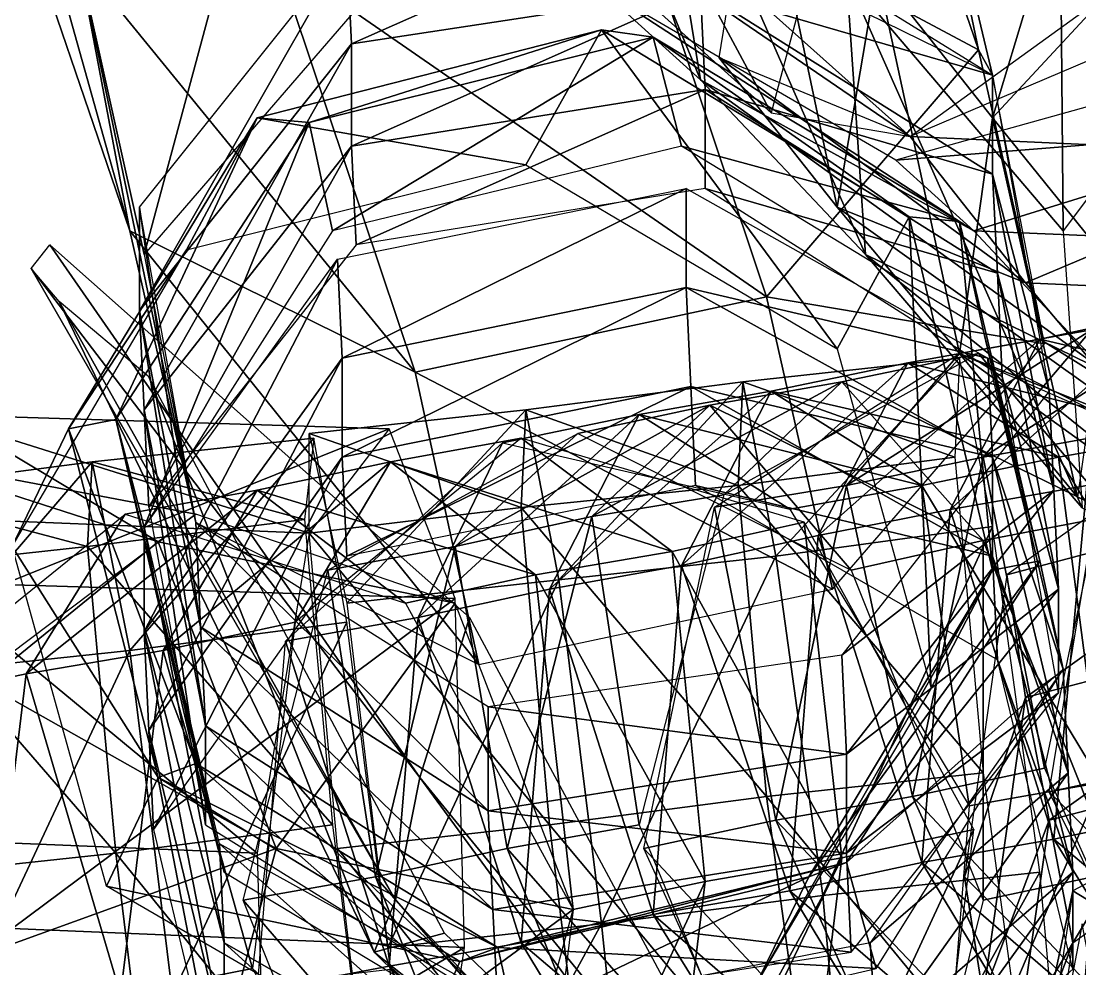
# Model space of a CAD drawing. Extents: x -6.8 to 6.8, y -29 to 29.
# Drawn here: x -1.878 to -1.316, y 25.733 to 26.236 of the extents above; entities that cross this region are included whole.
import ezdxf

# ---------------------------------------------------------------- set-up
doc = ezdxf.new("R2010")
doc.units = 0

msp = doc.modelspace()

# ---------------------------------------------------------------- linework, layer by layer
at = {"layer": 'flower_stems1', "color": 3}
for points in [[(-1.47991, 26.18731, -9.31671), (-1.65447, 26.34478, -9.39996), (-1.62493, 26.45733, -9.24743)], [(-1.47991, 26.18731, -9.31671), (-1.62493, 26.45733, -9.24743), (-1.44995, 26.2998, -9.16491)], [(-1.36993, 26.22082, -10.70245), (-1.44494, 26.43981, -10.88244), (-1.55993, 26.32232, -10.97991)], [(-1.39996, 26.3648, -10.57995), (-1.44494, 26.43981, -10.88244), (-1.36993, 26.22082, -10.70245)], [(-1.51745, 26.20483, -9.55621), (-1.57244, 26.25482, -9.79492), (-1.61242, 26.43481, -9.74743)], [(-1.51745, 26.20483, -9.55621), (-1.61242, 26.43481, -9.74743), (-1.54492, 26.37481, -9.46997)], [(-1.81994, 26.12481, -10.69494), (-1.88494, 26.31481, -10.84497), (-1.90496, 26.4273, -10.69244)], [(-1.81994, 26.12481, -10.69494), (-1.90496, 26.4273, -10.69244), (-1.84747, 26.26983, -10.57244)], [(-1.32495, 26.12481, -9.04571), (-1.43994, 26.25982, -9.21997), (-1.32745, 26.40979, -9.17993)], [(-1.32495, 26.12481, -9.04571), (-1.32745, 26.40979, -9.17993), (-1.21246, 26.27484, -9.00494)], [(-1.81243, 26.1123, -10.38244), (-1.84747, 26.26983, -10.57244), (-1.73492, 26.39984, -10.48992)], [(-1.81243, 26.1123, -10.38244), (-1.73492, 26.39984, -10.48992), (-1.69995, 26.2423, -10.29846)], [(-1.36242, 26.18481, -9.07244), (-1.42364, 26.26232, -9.12994), (-1.29742, 26.39984, -9.08746)], [(-1.36242, 26.18481, -9.07244), (-1.29742, 26.39984, -9.08746), (-1.23492, 26.32232, -9.02746)], [(-1.42993, 26.1123, -9.34246), (-1.54492, 26.37481, -9.46997), (-1.43994, 26.25982, -9.21997)], [(-1.42993, 26.1123, -9.34246), (-1.51745, 26.20483, -9.55621), (-1.54492, 26.37481, -9.46997)], [(-1.51495, 26.28228, -10.3012), (-1.39996, 26.3648, -10.57995), (-1.36242, 26.20733, -10.38995)], [(-1.36242, 26.20733, -10.38995), (-1.39996, 26.3648, -10.57995), (-1.36993, 26.22082, -10.70245)], [(-1.40618, 26.1748, -9.49243), (-1.65447, 26.34478, -9.39996), (-1.47991, 26.18731, -9.31671)], [(-1.40618, 26.1748, -9.49243), (-1.58245, 26.33233, -9.57495), (-1.65447, 26.34478, -9.39996)], [(-1.44494, 26.13732, -9.27496), (-1.50744, 26.21655, -9.33496), (-1.48742, 26.33984, -9.18994)], [(-1.44494, 26.13732, -9.27496), (-1.48742, 26.33984, -9.18994), (-1.42364, 26.26232, -9.12994)], [(-1.27496, 26.26983, -9.58996), (-1.58245, 26.33233, -9.57495), (-1.40618, 26.1748, -9.49243)], [(-1.48242, 26.08984, -10.78741), (-1.55993, 26.32232, -10.97991), (-1.74243, 26.26983, -10.96496)], [(-1.36993, 26.22082, -10.70245), (-1.55993, 26.32232, -10.97991), (-1.48242, 26.08984, -10.78741)], [(-1.29992, 26.10729, -9.01245), (-1.36242, 26.18481, -9.07244), (-1.23492, 26.32232, -9.02746)], [(-1.6687, 26.0498, -10.78491), (-1.88494, 26.31481, -10.84497), (-1.81994, 26.12481, -10.69494)], [(-1.6687, 26.0498, -10.78491), (-1.74243, 26.26983, -10.96496), (-1.88494, 26.31481, -10.84497)], [(-1.70245, 26.22406, -10.24493), (-1.70495, 26.27484, -10.34741), (-1.51995, 26.3048, -10.33746)], [(-1.70245, 26.22406, -10.24493), (-1.51995, 26.3048, -10.33746), (-1.51745, 26.25231, -10.23242)], [(-1.51745, 26.25231, -10.23242), (-1.51995, 26.3048, -10.33746), (-1.36242, 26.20733, -10.38995)], [(-1.81494, 26.08233, -10.31518), (-1.70495, 26.27484, -10.34741), (-1.70245, 26.22406, -10.24493)], [(-1.81494, 26.08233, -10.31518), (-1.81494, 26.13732, -10.41741), (-1.70495, 26.27484, -10.34741)], [(-1.78497, 25.97009, -10.50494), (-1.84747, 26.26983, -10.57244), (-1.81243, 26.1123, -10.38244)], [(-1.78497, 25.97009, -10.50494), (-1.81994, 26.12481, -10.69494), (-1.84747, 26.26983, -10.57244)], [(-1.48242, 26.08984, -10.78741), (-1.74243, 26.26983, -10.96496), (-1.6687, 26.0498, -10.78491)], [(-1.37994, 26.05981, -9.21496), (-1.44494, 26.13732, -9.27496), (-1.42364, 26.26232, -9.12994)], [(-1.31494, 25.97784, -9.16491), (-1.43994, 26.25982, -9.21997), (-1.32495, 26.12481, -9.04571)], [(-1.31494, 25.97784, -9.16491), (-1.42993, 26.1123, -9.34246), (-1.43994, 26.25982, -9.21997)], [(-1.37994, 26.05981, -9.21496), (-1.42364, 26.26232, -9.12994), (-1.36242, 26.18481, -9.07244)], [(-1.37243, 26.12481, -9.64996), (-1.57244, 26.25482, -9.79492), (-1.51745, 26.20483, -9.55621)], [(-1.37243, 26.12481, -9.64996), (-1.41369, 26.16229, -9.84991), (-1.57244, 26.25482, -9.79492)], [(-1.70245, 26.16979, -10.13995), (-1.51745, 26.25231, -10.23242), (-1.51495, 26.19982, -10.12994)], [(-1.70245, 26.16979, -10.13995), (-1.70245, 26.22406, -10.24493), (-1.51745, 26.25231, -10.23242)], [(-1.51495, 26.19982, -10.12994), (-1.51745, 26.25231, -10.23242), (-1.36242, 26.15484, -10.28491)], [(-1.51745, 26.25231, -10.23242), (-1.36242, 26.20733, -10.38995), (-1.36242, 26.15484, -10.28491)], [(-1.18493, 26.16479, -9.51245), (-1.24743, 26.2423, -9.57244), (-1.40618, 26.1748, -9.49243)], [(-1.75244, 26.18481, -10.61492), (-1.60992, 26.15979, -10.93243), (-1.56994, 26.23132, -10.63244)], [(-1.72497, 26.18231, -10.32244), (-1.75244, 26.18481, -10.61492), (-1.56994, 26.23132, -10.63244)], [(-1.72497, 26.18231, -10.32244), (-1.56994, 26.23132, -10.63244), (-1.54241, 26.22753, -10.32495)], [(-1.56994, 26.23132, -10.63244), (-1.60992, 26.15979, -10.93243), (-1.44494, 26.06231, -10.92993)], [(-1.56994, 26.23132, -10.63244), (-1.44494, 26.06231, -10.92993), (-1.40667, 26.13232, -10.64746)], [(-1.54241, 26.22753, -10.32495), (-1.56994, 26.23132, -10.63244), (-1.40667, 26.13232, -10.64746)], [(-1.71246, 26.12481, -10.07995), (-1.72497, 26.18231, -10.32244), (-1.54241, 26.22753, -10.32495)], [(-1.71246, 26.12481, -10.07995), (-1.54241, 26.22753, -10.32495), (-1.52746, 26.16979, -10.07995)], [(-1.52746, 26.16979, -10.07995), (-1.54241, 26.22753, -10.32495), (-1.37994, 26.12982, -10.35491)], [(-1.54241, 26.22753, -10.32495), (-1.40667, 26.13232, -10.64746), (-1.37994, 26.12982, -10.35491)], [(-1.81243, 26.02984, -10.20996), (-1.81494, 26.08233, -10.31518), (-1.70245, 26.22406, -10.24493)], [(-1.81243, 26.02984, -10.20996), (-1.70245, 26.22406, -10.24493), (-1.70245, 26.16979, -10.13995)], [(-1.33496, 26.06481, -10.51245), (-1.36993, 26.22082, -10.70245), (-1.48242, 26.08984, -10.78741)], [(-1.36242, 26.20733, -10.38995), (-1.36993, 26.22082, -10.70245), (-1.33496, 26.06481, -10.51245)], [(-1.34497, 26.09729, -9.43243), (-1.50744, 26.21655, -9.33496), (-1.44494, 26.13732, -9.27496)], [(-1.34497, 26.09729, -9.43243), (-1.40618, 26.1748, -9.49243), (-1.50744, 26.21655, -9.33496)], [(-1.19494, 26.1798, -9.69744), (-1.23242, 26.21282, -9.88244), (-1.41369, 26.16229, -9.84991)], [(-1.30242, 26.0498, -9.46997), (-1.51745, 26.20483, -9.55621), (-1.42993, 26.1123, -9.34246)], [(-1.30242, 26.0498, -9.46997), (-1.37243, 26.12481, -9.64996), (-1.51745, 26.20483, -9.55621)], [(-1.36242, 26.15484, -10.28491), (-1.36242, 26.20733, -10.38995), (-1.33245, 26.03979, -10.47491)], [(-1.69995, 26.1173, -10.03741), (-1.70245, 26.16979, -10.13995), (-1.51495, 26.19982, -10.12994)], [(-1.69995, 26.1173, -10.03741), (-1.51495, 26.19982, -10.12994), (-1.51495, 26.14733, -10.02496)], [(-1.51495, 26.19982, -10.12994), (-1.36242, 26.15484, -10.28491), (-1.35992, 26.10229, -10.18243)], [(-1.51495, 26.14733, -10.02496), (-1.51495, 26.19982, -10.12994), (-1.35992, 26.10229, -10.18243)], [(-1.85247, 26.01983, -10.60241), (-1.78997, 26.1148, -10.89746), (-1.75244, 26.18481, -10.61492)], [(-1.82745, 26.02484, -10.35491), (-1.85247, 26.01983, -10.60241), (-1.75244, 26.18481, -10.61492)], [(-1.82745, 26.02484, -10.35491), (-1.75244, 26.18481, -10.61492), (-1.72497, 26.18231, -10.32244)], [(-1.81243, 25.96759, -10.11242), (-1.82745, 26.02484, -10.35491), (-1.72497, 26.18231, -10.32244)], [(-1.81243, 25.96759, -10.11242), (-1.72497, 26.18231, -10.32244), (-1.71246, 26.12481, -10.07995)], [(-1.75244, 26.18481, -10.61492), (-1.78997, 26.1148, -10.89746), (-1.60992, 26.15979, -10.93243)], [(-1.31744, 25.98358, -9.15496), (-1.37994, 26.05981, -9.21496), (-1.36242, 26.18481, -9.07244)], [(-1.31744, 25.98358, -9.15496), (-1.36242, 26.18481, -9.07244), (-1.29992, 26.10729, -9.01245)], [(-1.19494, 26.1798, -9.69744), (-1.41369, 26.16229, -9.84991), (-1.37243, 26.12481, -9.64996)], [(-1.13244, 26.1148, -9.53247), (-1.19494, 26.1798, -9.69744), (-1.37243, 26.12481, -9.64996)], [(-1.80993, 25.97833, -10.10742), (-1.81243, 26.02984, -10.20996), (-1.70245, 26.16979, -10.13995)], [(-1.80993, 25.97833, -10.10742), (-1.70245, 26.16979, -10.13995), (-1.69995, 26.1173, -10.03741)], [(-1.52746, 26.16979, -10.07995), (-1.37994, 26.12982, -10.35491), (-1.36743, 26.07232, -10.11242)], [(-1.18493, 26.16479, -9.51245), (-1.40618, 26.1748, -9.49243), (-1.34497, 26.09729, -9.43243)], [(-1.12243, 26.08734, -9.45245), (-1.18493, 26.16479, -9.51245), (-1.34497, 26.09729, -9.43243)], [(-1.35992, 26.10229, -10.18243), (-1.36242, 26.15484, -10.28491), (-1.32995, 25.9873, -10.37243)], [(-1.36242, 26.15484, -10.28491), (-1.33245, 26.03979, -10.47491), (-1.32995, 25.9873, -10.37243)], [(-1.70745, 26.05731, -9.93493), (-1.70996, 26.1098, -10.03991), (-1.52496, 26.14733, -10.02246)], [(-1.70745, 26.05731, -9.93493), (-1.52496, 26.14733, -10.02246), (-1.52496, 26.09478, -9.91992)], [(-1.52496, 26.09478, -9.91992), (-1.52496, 26.14733, -10.02246), (-1.36492, 26.05731, -10.07244)], [(-1.51495, 26.14733, -10.02496), (-1.35992, 26.10229, -10.18243), (-1.35742, 26.0473, -10.07745)], [(-1.78247, 25.91479, -10.39996), (-1.81494, 26.13732, -10.41741), (-1.81494, 26.08233, -10.31518)], [(-1.78247, 25.91479, -10.39996), (-1.78497, 25.97009, -10.50494), (-1.81494, 26.13732, -10.41741)], [(-1.27996, 26.01983, -9.37243), (-1.34497, 26.09729, -9.43243), (-1.44494, 26.13732, -9.27496)], [(-1.27996, 26.01983, -9.37243), (-1.44494, 26.13732, -9.27496), (-1.37994, 26.05981, -9.21496)], [(-1.40667, 26.13232, -10.64746), (-1.44494, 26.06231, -10.92993), (-1.39495, 25.88232, -10.88995)], [(-1.40667, 26.13232, -10.64746), (-1.39495, 25.88232, -10.88995), (-1.36242, 25.94482, -10.64996)], [(-1.37994, 26.12982, -10.35491), (-1.40667, 26.13232, -10.64746), (-1.36242, 25.94482, -10.64996)], [(-1.63494, 25.89483, -10.59246), (-1.6687, 26.0498, -10.78491), (-1.81994, 26.12481, -10.69494)], [(-1.63494, 25.89483, -10.59246), (-1.81994, 26.12481, -10.69494), (-1.78497, 25.97009, -10.50494)], [(-1.36743, 26.07232, -10.11242), (-1.37994, 26.12982, -10.35491), (-1.33746, 25.94982, -10.39996)], [(-1.37994, 26.12982, -10.35491), (-1.36242, 25.94482, -10.64996), (-1.33746, 25.94982, -10.39996)], [(-1.13244, 26.1148, -9.53247), (-1.37243, 26.12481, -9.64996), (-1.30242, 26.0498, -9.46997)], [(-1.85247, 26.01983, -10.60241), (-1.88244, 25.95733, -10.84246), (-1.78997, 26.1148, -10.89746)], [(-1.81243, 25.91229, -10.00744), (-1.70996, 26.1098, -10.03991), (-1.70745, 26.05731, -9.93493)], [(-1.81243, 25.91229, -10.00744), (-1.81243, 25.96759, -10.11242), (-1.70996, 26.1098, -10.03991)], [(-1.18743, 25.91729, -9.29516), (-1.30242, 26.0498, -9.46997), (-1.42993, 26.1123, -9.34246)], [(-1.18743, 25.91729, -9.29516), (-1.42993, 26.1123, -9.34246), (-1.31494, 25.97784, -9.16491)], [(-1.35742, 26.0473, -10.07745), (-1.35992, 26.10229, -10.18243), (-1.32745, 25.93481, -10.26745)], [(-1.35992, 26.10229, -10.18243), (-1.32995, 25.9873, -10.37243), (-1.32745, 25.93481, -10.26745)], [(-1.12243, 26.08734, -9.45245), (-1.34497, 26.09729, -9.43243), (-1.27996, 26.01983, -9.37243)], [(-1.70745, 26.00482, -9.83245), (-1.70745, 26.05731, -9.93493), (-1.52496, 26.09478, -9.91992)], [(-1.70745, 26.00482, -9.83245), (-1.52496, 26.09478, -9.91992), (-1.52246, 26.04229, -9.81719)], [(-1.52246, 26.04229, -9.81719), (-1.52496, 26.09478, -9.91992), (-1.36242, 26.00482, -9.96997)], [(-1.52496, 26.09478, -9.91992), (-1.36492, 26.05731, -10.07244), (-1.36242, 26.00482, -9.96997)], [(-1.44744, 25.93481, -10.59497), (-1.48242, 26.08984, -10.78741), (-1.6687, 26.0498, -10.78491)], [(-1.33496, 26.06481, -10.51245), (-1.48242, 26.08984, -10.78741), (-1.44744, 25.93481, -10.59497)], [(-1.36743, 26.00482, -9.26745), (-1.30993, 26.07232, -9.47241), (-1.23742, 26.08734, -9.38244)], [(-1.29742, 26.01733, -9.17742), (-1.36743, 26.00482, -9.26745), (-1.23742, 26.08734, -9.38244)], [(-1.77996, 25.8623, -10.29766), (-1.81494, 26.08233, -10.31518), (-1.81243, 26.02984, -10.20996)], [(-1.77996, 25.8623, -10.29766), (-1.78247, 25.91479, -10.39996), (-1.81494, 26.08233, -10.31518)], [(-1.38494, 25.97705, -9.25244), (-1.33746, 26.06732, -9.44995), (-1.26745, 26.08233, -9.35992)], [(-1.31243, 25.9898, -9.15991), (-1.38494, 25.97705, -9.25244), (-1.26745, 26.08233, -9.35992)], [(-1.26745, 26.08233, -9.35992), (-1.33746, 26.06732, -9.44995), (-1.18743, 26.03228, -9.56317)], [(-1.36743, 26.00482, -9.26745), (-1.43994, 25.9898, -9.35992), (-1.30993, 26.07232, -9.47241)], [(-1.43994, 25.9898, -9.35992), (-1.37994, 26.05981, -9.56591), (-1.30993, 26.07232, -9.47241)], [(-1.30993, 26.07232, -9.47241), (-1.37994, 26.05981, -9.56591), (-1.23242, 25.99481, -9.66992)], [(-1.36743, 26.07232, -10.11242), (-1.33746, 25.94982, -10.39996), (-1.32495, 25.89233, -10.15747)], [(-1.38494, 25.97705, -9.25244), (-1.45495, 25.96331, -9.34246), (-1.33746, 26.06732, -9.44995)], [(-1.45495, 25.96331, -9.34246), (-1.40747, 26.0548, -9.54333), (-1.33746, 26.06732, -9.44995)], [(-1.33746, 26.06732, -9.44995), (-1.40747, 26.0548, -9.54333), (-1.25744, 26.01733, -9.65246)], [(-1.33746, 26.06732, -9.44995), (-1.25744, 26.01733, -9.65246), (-1.18743, 26.03228, -9.56317)], [(-1.80993, 25.8598, -9.90496), (-1.81243, 25.91229, -10.00744), (-1.70745, 26.05731, -9.93493)], [(-1.80993, 25.8598, -9.90496), (-1.70745, 26.05731, -9.93493), (-1.70745, 26.00482, -9.83245)], [(-1.43994, 25.9898, -9.35992), (-1.50994, 25.97833, -9.45245), (-1.37994, 26.05981, -9.56591)], [(-1.50494, 25.9848, -9.45745), (-1.44244, 26.04479, -9.66491), (-1.36993, 26.05981, -9.57244)], [(-1.38244, 26.00482, -9.39245), (-1.49493, 26.04479, -9.58245), (-1.37994, 26.05731, -9.57745)], [(-1.37994, 26.05731, -9.57745), (-1.49493, 26.04479, -9.58245), (-1.47747, 25.95233, -9.74993)], [(-1.37994, 26.05731, -9.57745), (-1.47747, 25.95233, -9.74993), (-1.36242, 25.96807, -9.74493)], [(-1.36993, 26.05981, -9.57244), (-1.44244, 26.04479, -9.66491), (-1.29742, 25.97406, -9.76495)], [(-1.21746, 25.94232, -9.31372), (-1.37994, 26.05981, -9.21496), (-1.31744, 25.98358, -9.15496)], [(-1.21746, 25.94232, -9.31372), (-1.27996, 26.01983, -9.37243), (-1.37994, 26.05981, -9.21496)], [(-1.36993, 26.05981, -9.57244), (-1.29742, 25.97406, -9.76495), (-1.22497, 25.9873, -9.67492)], [(-1.36242, 26.00482, -9.96997), (-1.36492, 26.05731, -10.07244), (-1.32495, 25.89233, -10.15747)], [(-1.45495, 25.96331, -9.34246), (-1.52746, 25.94732, -9.43493), (-1.40747, 26.0548, -9.54333)], [(-1.52746, 25.94732, -9.43493), (-1.47991, 26.03979, -9.63244), (-1.40747, 26.0548, -9.54333)], [(-1.40747, 26.0548, -9.54333), (-1.47991, 26.03979, -9.63244), (-1.32745, 26.00482, -9.74493)], [(-1.40747, 26.0548, -9.54333), (-1.32745, 26.00482, -9.74493), (-1.25744, 26.01733, -9.65246)], [(-1.44744, 25.93481, -10.59497), (-1.6687, 26.0498, -10.78491), (-1.63494, 25.89483, -10.59246)], [(-1.35742, 26.0473, -10.07745), (-1.32745, 25.93481, -10.26745), (-1.32745, 25.87982, -10.16491)], [(-1.35491, 25.94232, -9.35992), (-1.19494, 25.9848, -9.50994), (-1.20745, 26.0473, -9.41491)], [(-1.70495, 25.95233, -9.72741), (-1.70745, 26.00482, -9.83245), (-1.52246, 26.04229, -9.81719)], [(-1.70495, 25.95233, -9.72741), (-1.52246, 26.04229, -9.81719), (-1.51995, 25.9898, -9.71246)], [(-1.49743, 25.9898, -9.39996), (-1.60992, 26.02984, -9.58746), (-1.49493, 26.04479, -9.58245)], [(-1.49493, 26.04479, -9.58245), (-1.60992, 26.02984, -9.58746), (-1.59246, 25.93981, -9.75494)], [(-1.49493, 26.04479, -9.58245), (-1.59246, 25.93981, -9.75494), (-1.47747, 25.95233, -9.74993)], [(-1.50494, 25.9848, -9.45745), (-1.57495, 25.97332, -9.54992), (-1.44244, 26.04479, -9.66491)], [(-1.57495, 25.97332, -9.54992), (-1.51245, 26.03228, -9.75494), (-1.44244, 26.04479, -9.66491)], [(-1.51995, 25.9898, -9.71246), (-1.52246, 26.04229, -9.81719), (-1.36242, 25.95233, -9.86492)], [(-1.52246, 26.04229, -9.81719), (-1.36242, 26.00482, -9.96997), (-1.36242, 25.95233, -9.86492)], [(-1.44244, 26.04479, -9.66491), (-1.51245, 26.03228, -9.75494), (-1.36743, 25.96051, -9.85742)], [(-1.38244, 26.00482, -9.39245), (-1.49743, 25.9898, -9.39996), (-1.49493, 26.04479, -9.58245)], [(-1.44244, 26.04479, -9.66491), (-1.36743, 25.96051, -9.85742), (-1.29742, 25.97406, -9.76495)], [(-1.94421, 26.00482, -10.23992), (-1.93444, 26.03729, -10.50494), (-1.80493, 25.95983, -10.36492)], [(-1.80493, 25.95983, -10.36492), (-1.93444, 26.03729, -10.50494), (-1.89746, 25.88482, -10.61743)], [(-1.52746, 25.94732, -9.43493), (-1.59747, 25.93481, -9.52746), (-1.47991, 26.03979, -9.63244)], [(-1.59747, 25.93481, -9.52746), (-1.54992, 26.02734, -9.72491), (-1.47991, 26.03979, -9.63244)], [(-1.47991, 26.03979, -9.63244), (-1.54992, 26.02734, -9.72491), (-1.39996, 25.9898, -9.83746)], [(-1.47991, 26.03979, -9.63244), (-1.39996, 25.9898, -9.83746), (-1.32745, 26.00482, -9.74493)], [(-1.32995, 25.9873, -10.37243), (-1.33245, 26.03979, -10.47491), (-1.44244, 25.89984, -10.54571)], [(-1.77996, 25.80981, -10.19244), (-1.77996, 25.8623, -10.29766), (-1.81243, 26.02984, -10.20996)], [(-1.77996, 25.80981, -10.19244), (-1.81243, 26.02984, -10.20996), (-1.80993, 25.97833, -10.10742)], [(-1.61242, 25.97808, -9.40496), (-1.72497, 26.01733, -9.59246), (-1.60992, 26.02984, -9.58746)], [(-1.60992, 26.02984, -9.58746), (-1.72497, 26.01733, -9.59246), (-1.70495, 25.9273, -9.75994)], [(-1.60992, 26.02984, -9.58746), (-1.70495, 25.9273, -9.75994), (-1.59246, 25.93981, -9.75494)], [(-1.64746, 25.95733, -9.63995), (-1.58245, 26.01733, -9.84741), (-1.51245, 26.03228, -9.75494)], [(-1.57495, 25.97332, -9.54992), (-1.64746, 25.95733, -9.63995), (-1.51245, 26.03228, -9.75494)], [(-1.49743, 25.9898, -9.39996), (-1.61242, 25.97808, -9.40496), (-1.60992, 26.02984, -9.58746)], [(-1.51245, 26.03228, -9.75494), (-1.58245, 26.01733, -9.84741), (-1.43743, 25.94482, -9.94744)], [(-1.51245, 26.03228, -9.75494), (-1.43743, 25.94482, -9.94744), (-1.36743, 25.96051, -9.85742)], [(-1.72497, 25.96453, -9.40991), (-1.96997, 25.9743, -9.46746), (-1.92517, 26.02734, -9.64495)], [(-1.68243, 26.01983, -9.58746), (-1.92517, 26.02734, -9.64495), (-1.88745, 25.93731, -9.81121)], [(-1.72497, 25.96453, -9.40991), (-1.92517, 26.02734, -9.64495), (-1.68243, 26.01983, -9.58746)], [(-1.78497, 25.84234, -10.39996), (-1.85247, 26.01983, -10.60241), (-1.82745, 26.02484, -10.35491)], [(-1.76995, 25.78479, -10.15747), (-1.82745, 26.02484, -10.35491), (-1.81243, 25.96759, -10.11242)], [(-1.76995, 25.78479, -10.15747), (-1.78497, 25.84234, -10.39996), (-1.82745, 26.02484, -10.35491)], [(-1.66717, 25.91979, -9.61743), (-1.62243, 26.01232, -9.81744), (-1.54992, 26.02734, -9.72491)], [(-1.59747, 25.93481, -9.52746), (-1.66717, 25.91979, -9.61743), (-1.54992, 26.02734, -9.72491)], [(-1.54992, 26.02734, -9.72491), (-1.62243, 26.01232, -9.81744), (-1.46997, 25.97729, -9.92742)], [(-1.54992, 26.02734, -9.72491), (-1.46997, 25.97729, -9.92742), (-1.39996, 25.9898, -9.83746)], [(-1.68243, 26.01983, -9.58746), (-1.88745, 25.93731, -9.81121), (-1.64746, 25.9298, -9.75244)], [(-1.80493, 25.83483, -10.60491), (-1.88244, 25.95733, -10.84246), (-1.85247, 26.01983, -10.60241)], [(-1.78497, 25.84234, -10.39996), (-1.80493, 25.83483, -10.60491), (-1.85247, 26.01983, -10.60241)], [(-1.72747, 25.9718, -9.41992), (-1.83996, 26.00231, -9.60992), (-1.72247, 26.01483, -9.60491)], [(-1.72247, 26.01483, -9.60491), (-1.83996, 26.00231, -9.60992), (-1.81994, 25.90234, -9.77246)], [(-1.72247, 26.01483, -9.60491), (-1.81994, 25.90234, -9.77246), (-1.70495, 25.91729, -9.76745)], [(-1.66717, 25.91979, -9.61743), (-1.73742, 25.90728, -9.70996), (-1.62243, 26.01232, -9.81744)], [(-1.73242, 25.91729, -9.71496), (-1.6817, 26.00231, -9.91491), (-1.61242, 26.01483, -9.82495)], [(-1.61242, 25.97808, -9.40496), (-1.72497, 25.96453, -9.40991), (-1.72497, 26.01733, -9.59246)], [(-1.64746, 25.95733, -9.63995), (-1.71496, 25.94482, -9.73242), (-1.58245, 26.01733, -9.84741)], [(-1.61242, 26.01483, -9.82495), (-1.6817, 26.00231, -9.91491), (-1.53247, 25.95483, -10.02496)], [(-1.61242, 26.01483, -9.82495), (-1.53247, 25.95483, -10.02496), (-1.46246, 25.97033, -9.93243)], [(-1.33496, 25.83984, -9.11993), (-1.36743, 26.00482, -9.26745), (-1.29742, 26.01733, -9.17742)], [(-1.25744, 26.01733, -9.65246), (-1.32745, 26.00482, -9.74493), (-1.23242, 25.84729, -9.79669)], [(-1.26245, 25.84234, -9.02996), (-1.33245, 25.82733, -9.11993), (-1.30242, 26.00982, -9.16992)], [(-1.83996, 26.00231, -9.60992), (-1.95495, 25.9873, -9.61492), (-1.9367, 25.88983, -9.77746)], [(-1.84246, 25.95733, -9.42492), (-1.95495, 25.9873, -9.61492), (-1.83996, 26.00231, -9.60992)], [(-1.78497, 25.97454, -10.05194), (-1.94421, 26.00482, -10.23992), (-1.80493, 25.95983, -10.36492)], [(-1.91741, 25.87481, -9.95495), (-1.94421, 26.00482, -10.23992), (-1.78497, 25.97454, -10.05194)], [(-1.83996, 26.00231, -9.60992), (-1.9367, 25.88983, -9.77746), (-1.81994, 25.90234, -9.77246)], [(-1.72747, 25.9718, -9.41992), (-1.84246, 25.95733, -9.42492), (-1.83996, 26.00231, -9.60992)], [(-1.80743, 25.80731, -9.80169), (-1.80993, 25.8598, -9.90496), (-1.70745, 26.00482, -9.83245)], [(-1.80743, 25.80731, -9.80169), (-1.70745, 26.00482, -9.83245), (-1.70495, 25.95233, -9.72741)], [(-1.73242, 25.91729, -9.71496), (-1.80242, 25.90234, -9.80718), (-1.6817, 26.00231, -9.91491)], [(-1.80242, 25.90234, -9.80718), (-1.75244, 25.9873, -10.00744), (-1.6817, 26.00231, -9.91491)], [(-1.6817, 26.00231, -9.91491), (-1.75244, 25.9873, -10.00744), (-1.60491, 25.94232, -10.11743)], [(-1.6817, 26.00231, -9.91491), (-1.60491, 25.94232, -10.11743), (-1.53247, 25.95483, -10.02496)], [(-1.36743, 25.83734, -9.30242), (-1.49743, 25.9898, -9.39996), (-1.38244, 26.00482, -9.39245)], [(-1.40496, 25.82482, -9.21246), (-1.43994, 25.9898, -9.35992), (-1.36743, 26.00482, -9.26745)], [(-1.33496, 25.83984, -9.11993), (-1.40496, 25.82482, -9.21246), (-1.36743, 26.00482, -9.26745)], [(-1.32745, 26.00482, -9.74493), (-1.39996, 25.9898, -9.83746), (-1.30493, 25.83233, -9.88745)], [(-1.36242, 25.95233, -9.86492), (-1.36242, 26.00482, -9.96997), (-1.32244, 25.83734, -10.05566)], [(-1.36242, 26.00482, -9.96997), (-1.32495, 25.89233, -10.15747), (-1.32244, 25.83734, -10.05566)], [(-1.32745, 26.00482, -9.74493), (-1.30493, 25.83233, -9.88745), (-1.23242, 25.84729, -9.79669)], [(-1.84246, 25.95733, -9.42492), (-1.95745, 25.94482, -9.42993), (-1.95495, 25.9873, -9.61492)], [(-1.80242, 25.90234, -9.80718), (-1.87493, 25.88983, -9.89746), (-1.75244, 25.9873, -10.00744)], [(-1.87493, 25.88983, -9.89746), (-1.82244, 25.97454, -10.09741), (-1.75244, 25.9873, -10.00744)], [(-1.75244, 25.9873, -10.00744), (-1.82244, 25.97454, -10.09741), (-1.67376, 25.9273, -10.20745)], [(-1.75244, 25.9873, -10.00744), (-1.67376, 25.9273, -10.20745), (-1.60491, 25.94232, -10.11743)], [(-1.48242, 25.82482, -9.30767), (-1.61242, 25.97808, -9.40496), (-1.49743, 25.9898, -9.39996)], [(-1.54992, 25.80981, -9.39746), (-1.57495, 25.97332, -9.54992), (-1.50494, 25.9848, -9.45745)], [(-1.51995, 25.9898, -9.71246), (-1.36242, 25.95233, -9.86492), (-1.35992, 25.89733, -9.76245)], [(-1.47747, 25.81231, -9.30493), (-1.50994, 25.97833, -9.45245), (-1.43994, 25.9898, -9.35992)], [(-1.36743, 25.83734, -9.30242), (-1.48242, 25.82482, -9.30767), (-1.49743, 25.9898, -9.39996)], [(-1.40496, 25.82482, -9.21246), (-1.47747, 25.81231, -9.30493), (-1.43994, 25.9898, -9.35992)], [(-1.39996, 25.9898, -9.83746), (-1.46997, 25.97729, -9.92742), (-1.37493, 25.81982, -9.97741)], [(-1.32995, 25.9873, -10.37243), (-1.44244, 25.89984, -10.54571), (-1.43994, 25.84729, -10.43994)], [(-1.32745, 25.93481, -10.26745), (-1.32995, 25.9873, -10.37243), (-1.43994, 25.84729, -10.43994)], [(-1.39996, 25.9898, -9.83746), (-1.37493, 25.81982, -9.97741), (-1.30493, 25.83233, -9.88745)], [(-1.32995, 25.8023, -9.11993), (-1.38494, 25.97705, -9.25244), (-1.31243, 25.9898, -9.15991)], [(-1.35491, 25.94232, -9.35992), (-1.34497, 25.87731, -9.45745), (-1.19494, 25.9848, -9.50994)], [(-1.34497, 25.87731, -9.45745), (-1.18243, 25.91979, -9.60742), (-1.19494, 25.9848, -9.50994)], [(-1.25744, 25.81732, -9.02996), (-1.32995, 25.8023, -9.11993), (-1.31243, 25.9898, -9.15991)], [(-1.75244, 25.79479, -9.32244), (-1.99743, 25.8048, -9.38244), (-1.96997, 25.9743, -9.46746)], [(-1.75244, 25.79479, -9.32244), (-1.96997, 25.9743, -9.46746), (-1.72497, 25.96453, -9.40991)], [(-1.87493, 25.88983, -9.89746), (-1.94592, 25.87481, -9.98992), (-1.82244, 25.97454, -10.09741)], [(-1.78497, 25.97454, -10.05194), (-1.80493, 25.95983, -10.36492), (-1.64746, 25.9273, -10.17492)], [(-1.59747, 25.80981, -9.31317), (-1.72497, 25.96453, -9.40991), (-1.61242, 25.97808, -9.40496)], [(-1.61993, 25.7973, -9.48742), (-1.64746, 25.95733, -9.63995), (-1.57495, 25.97332, -9.54992)], [(-1.54992, 25.80981, -9.39746), (-1.61993, 25.7973, -9.48742), (-1.57495, 25.97332, -9.54992)], [(-1.48242, 25.82482, -9.30767), (-1.59747, 25.80981, -9.31317), (-1.61242, 25.97808, -9.40496)], [(-1.47747, 25.81231, -9.30493), (-1.54742, 25.7973, -9.39495), (-1.50994, 25.97833, -9.45245)], [(-1.39996, 25.78979, -9.21246), (-1.45495, 25.96331, -9.34246), (-1.38494, 25.97705, -9.25244)], [(-1.32995, 25.8023, -9.11993), (-1.39996, 25.78979, -9.21246), (-1.38494, 25.97705, -9.25244)], [(-1.29742, 25.97406, -9.76495), (-1.36743, 25.96051, -9.85742), (-1.29742, 25.78479, -9.88494)], [(-1.71246, 25.80981, -9.31994), (-1.84246, 25.95733, -9.42492), (-1.72747, 25.9718, -9.41992)], [(-1.76995, 25.74731, -10.09497), (-1.81243, 25.96759, -10.11242), (-1.81243, 25.91229, -10.00744)], [(-1.76995, 25.74731, -10.09497), (-1.77246, 25.7998, -10.19744), (-1.81243, 25.96759, -10.11242)], [(-1.62994, 25.81732, -10.45245), (-1.78497, 25.97009, -10.50494), (-1.78247, 25.91479, -10.39996)], [(-1.62994, 25.81732, -10.45245), (-1.62994, 25.87231, -10.55792), (-1.78497, 25.97009, -10.50494)], [(-1.46246, 25.97033, -9.93243), (-1.53247, 25.95483, -10.02496), (-1.44244, 25.79229, -10.06994)], [(-1.36242, 25.96807, -9.74493), (-1.47747, 25.95233, -9.74993), (-1.45245, 25.77233, -9.80395)], [(-1.46246, 25.97033, -9.93243), (-1.44244, 25.79229, -10.06994), (-1.37243, 25.80731, -9.97991)], [(-1.36242, 25.96807, -9.74493), (-1.45245, 25.77233, -9.80395), (-1.33746, 25.78479, -9.7987)], [(-1.59747, 25.80981, -9.31317), (-1.70996, 25.7973, -9.31744), (-1.72497, 25.96453, -9.40991)], [(-1.46997, 25.77484, -9.30444), (-1.52746, 25.94732, -9.43493), (-1.45495, 25.96331, -9.34246)], [(-1.39996, 25.78979, -9.21246), (-1.46997, 25.77484, -9.30444), (-1.45495, 25.96331, -9.34246)], [(-1.82745, 25.79479, -9.32495), (-1.95745, 25.94482, -9.42993), (-1.84246, 25.95733, -9.42492)], [(-1.80493, 25.95983, -10.36492), (-1.89746, 25.88482, -10.61743), (-1.74243, 25.7973, -10.44244)], [(-1.80493, 25.83483, -10.60491), (-1.83245, 25.77734, -10.80395), (-1.88244, 25.95733, -10.84246)], [(-1.71246, 25.80981, -9.31994), (-1.82745, 25.79479, -9.32495), (-1.84246, 25.95733, -9.42492)], [(-1.64746, 25.9273, -10.17492), (-1.80493, 25.95983, -10.36492), (-1.74243, 25.7973, -10.44244)], [(-1.68969, 25.78228, -9.57995), (-1.71496, 25.94482, -9.73242), (-1.64746, 25.95733, -9.63995)], [(-1.61993, 25.7973, -9.48742), (-1.68969, 25.78228, -9.57995), (-1.64746, 25.95733, -9.63995)], [(-1.36743, 25.96051, -9.85742), (-1.43743, 25.94482, -9.94744), (-1.36743, 25.76983, -9.97741)], [(-1.36743, 25.96051, -9.85742), (-1.36743, 25.76983, -9.97741), (-1.29742, 25.78479, -9.88494)], [(-1.53247, 25.95483, -10.02496), (-1.60491, 25.94232, -10.11743), (-1.51495, 25.77984, -10.16241)], [(-1.47747, 25.95233, -9.74993), (-1.59246, 25.93981, -9.75494), (-1.56994, 25.75732, -9.8092)], [(-1.47747, 25.95233, -9.74993), (-1.56994, 25.75732, -9.8092), (-1.45245, 25.77233, -9.80395)], [(-1.53247, 25.95483, -10.02496), (-1.51495, 25.77984, -10.16241), (-1.44244, 25.79229, -10.06994)], [(-1.35992, 25.89733, -9.76245), (-1.36242, 25.95233, -9.86492), (-1.31994, 25.78479, -9.94995)], [(-1.36242, 25.95233, -9.86492), (-1.32244, 25.83734, -10.05566), (-1.31994, 25.78479, -9.94995)], [(-1.54241, 25.76232, -9.39495), (-1.59747, 25.93481, -9.52746), (-1.52746, 25.94732, -9.43493)], [(-1.46997, 25.77484, -9.30444), (-1.54241, 25.76232, -9.39495), (-1.52746, 25.94732, -9.43493)], [(-1.33746, 25.94982, -10.39996), (-1.45996, 25.78228, -10.63745), (-1.43994, 25.78979, -10.43243)], [(-1.33746, 25.94982, -10.39996), (-1.36242, 25.94482, -10.64996), (-1.45996, 25.78228, -10.63745)], [(-1.32495, 25.89233, -10.15747), (-1.33746, 25.94982, -10.39996), (-1.43994, 25.78979, -10.43243)], [(-1.82745, 25.79479, -9.32495), (-1.9447, 25.78228, -9.32995), (-1.95745, 25.94482, -9.42993)], [(-1.68969, 25.78228, -9.57995), (-1.75994, 25.76983, -9.66992), (-1.71496, 25.94482, -9.73242)], [(-1.59246, 25.93981, -9.75494), (-1.70495, 25.9273, -9.75994), (-1.68322, 25.74481, -9.81445)], [(-1.59246, 25.93981, -9.75494), (-1.68322, 25.74481, -9.81445), (-1.56994, 25.75732, -9.8092)], [(-1.60491, 25.94232, -10.11743), (-1.67376, 25.9273, -10.20745), (-1.58496, 25.76483, -10.25244)], [(-1.60491, 25.94232, -10.11743), (-1.58496, 25.76483, -10.25244), (-1.51495, 25.77984, -10.16241)], [(-1.36242, 25.94482, -10.64996), (-1.48742, 25.72607, -10.83496), (-1.45996, 25.78228, -10.63745)], [(-1.36242, 25.94482, -10.64996), (-1.39495, 25.88232, -10.88995), (-1.48742, 25.72607, -10.83496)], [(-1.37744, 25.78228, -9.25744), (-1.34497, 25.87731, -9.45745), (-1.35491, 25.94232, -9.35992)], [(-1.64746, 25.9298, -9.75244), (-1.88745, 25.93731, -9.81121), (-1.88244, 25.75482, -9.86492)], [(-1.61242, 25.74731, -9.48492), (-1.66717, 25.91979, -9.61743), (-1.59747, 25.93481, -9.52746)], [(-1.54241, 25.76232, -9.39495), (-1.61242, 25.74731, -9.48492), (-1.59747, 25.93481, -9.52746)], [(-1.32745, 25.87982, -10.16491), (-1.32745, 25.93481, -10.26745), (-1.43994, 25.79479, -10.33746)], [(-1.32745, 25.93481, -10.26745), (-1.43994, 25.84729, -10.43994), (-1.43994, 25.79479, -10.33746)], [(-1.64746, 25.9298, -9.75244), (-1.88244, 25.75482, -9.86492), (-1.64245, 25.74481, -9.80847)], [(-1.64746, 25.9273, -10.17492), (-1.74243, 25.7973, -10.44244), (-1.58496, 25.76483, -10.25244)], [(-1.70495, 25.91729, -9.76745), (-1.81994, 25.90234, -9.77246), (-1.79742, 25.71978, -9.81744)], [(-1.75494, 25.73358, -9.66992), (-1.80242, 25.90234, -9.80718), (-1.73242, 25.91729, -9.71496)], [(-1.70495, 25.91729, -9.76745), (-1.79742, 25.71978, -9.81744), (-1.6817, 25.73333, -9.81268)], [(-1.68243, 25.7348, -9.57745), (-1.73742, 25.90728, -9.70996), (-1.66717, 25.91979, -9.61743)], [(-1.61242, 25.74731, -9.48492), (-1.68243, 25.7348, -9.57745), (-1.66717, 25.91979, -9.61743)], [(-1.34497, 25.87731, -9.45745), (-1.33245, 25.81231, -9.55517), (-1.18243, 25.91979, -9.60742)], [(-1.33245, 25.81231, -9.55517), (-1.16992, 25.85479, -9.70245), (-1.18243, 25.91979, -9.60742)], [(-1.76995, 25.69482, -9.98992), (-1.81243, 25.91229, -10.00744), (-1.80993, 25.8598, -9.90496)], [(-1.76995, 25.69482, -9.98992), (-1.76995, 25.74731, -10.09497), (-1.81243, 25.91229, -10.00744)], [(-1.62744, 25.76483, -10.34991), (-1.62994, 25.81732, -10.45245), (-1.78247, 25.91479, -10.39996)], [(-1.62744, 25.76483, -10.34991), (-1.78247, 25.91479, -10.39996), (-1.77996, 25.8623, -10.29766)], [(-1.68243, 25.7348, -9.57745), (-1.75244, 25.72155, -9.66992), (-1.73742, 25.90728, -9.70996)], [(-1.81994, 25.90234, -9.77246), (-1.9367, 25.88983, -9.77746), (-1.91247, 25.70483, -9.82244)], [(-1.81994, 25.90234, -9.77246), (-1.91247, 25.70483, -9.82244), (-1.79742, 25.71978, -9.81744)], [(-1.82495, 25.71978, -9.75994), (-1.87493, 25.88983, -9.89746), (-1.80242, 25.90234, -9.80718)], [(-1.75494, 25.73358, -9.66992), (-1.82495, 25.71978, -9.75994), (-1.80242, 25.90234, -9.80718)], [(-1.43994, 25.84729, -10.43994), (-1.44244, 25.89984, -10.54571), (-1.62994, 25.87231, -10.55792)], [(-1.35992, 25.89733, -9.76245), (-1.31994, 25.78479, -9.94995), (-1.31994, 25.73333, -9.84741)], [(-1.89746, 25.70483, -9.85241), (-1.94592, 25.87481, -9.98992), (-1.87493, 25.88983, -9.89746)], [(-1.82495, 25.71978, -9.75994), (-1.89746, 25.70483, -9.85241), (-1.87493, 25.88983, -9.89746)], [(-1.32495, 25.89233, -10.15747), (-1.43994, 25.78979, -10.43243), (-1.42413, 25.73358, -10.18994)], [(-1.32244, 25.83734, -10.05566), (-1.32495, 25.89233, -10.15747), (-1.42742, 25.74731, -10.22991)], [(-1.74243, 25.7973, -10.44244), (-1.89746, 25.88482, -10.61743), (-1.97497, 25.71307, -10.63745)], [(-1.32745, 25.87982, -10.16491), (-1.43994, 25.79479, -10.33746), (-1.43743, 25.7423, -10.23242)], [(-1.43994, 25.84729, -10.43994), (-1.62994, 25.87231, -10.55792), (-1.62994, 25.81732, -10.45245)], [(-1.37744, 25.78228, -9.25744), (-1.36743, 25.71929, -9.35491), (-1.34497, 25.87731, -9.45745)], [(-1.36743, 25.71929, -9.35491), (-1.33245, 25.81231, -9.55517), (-1.34497, 25.87731, -9.45745)], [(-1.62493, 25.71307, -10.24493), (-1.77996, 25.8623, -10.29766), (-1.77996, 25.80981, -10.19244)], [(-1.62493, 25.71307, -10.24493), (-1.62744, 25.76483, -10.34991), (-1.77996, 25.8623, -10.29766)], [(-1.76745, 25.63983, -9.88745), (-1.80993, 25.8598, -9.90496), (-1.80743, 25.80731, -9.80169)], [(-1.76745, 25.63983, -9.88745), (-1.76995, 25.69482, -9.98992), (-1.80993, 25.8598, -9.90496)], [(-1.33245, 25.81231, -9.55517), (-1.31994, 25.74731, -9.64996), (-1.16992, 25.85479, -9.70245)], [(-1.31994, 25.77484, -9.61492), (-1.20495, 25.70483, -9.89996), (-1.16992, 25.85479, -9.70245)], [(-1.43994, 25.79479, -10.33746), (-1.43994, 25.84729, -10.43994), (-1.62994, 25.81732, -10.45245)], [(-1.23242, 25.84729, -9.79669), (-1.31994, 25.64733, -9.84741), (-1.24743, 25.65979, -9.75494)], [(-1.23242, 25.84729, -9.79669), (-1.30493, 25.83233, -9.88745), (-1.31994, 25.64733, -9.84741)], [(-1.62493, 25.74481, -10.43243), (-1.80493, 25.83483, -10.60491), (-1.78497, 25.84234, -10.39996)], [(-1.61242, 25.68981, -10.18994), (-1.78497, 25.84234, -10.39996), (-1.76995, 25.78479, -10.15747)], [(-1.61242, 25.68981, -10.18994), (-1.62493, 25.74481, -10.43243), (-1.78497, 25.84234, -10.39996)], [(-1.25744, 25.66729, -9.15496), (-1.40496, 25.82482, -9.21246), (-1.33496, 25.83984, -9.11993)], [(-1.17993, 25.6748, -9.06744), (-1.33245, 25.82733, -9.11993), (-1.26245, 25.84234, -9.02996)], [(-1.64495, 25.7373, -10.61993), (-1.83245, 25.77734, -10.80395), (-1.80493, 25.83483, -10.60491)], [(-1.62493, 25.74481, -10.43243), (-1.64495, 25.7373, -10.61993), (-1.80493, 25.83483, -10.60491)], [(-1.34246, 25.65484, -9.35491), (-1.48242, 25.82482, -9.30767), (-1.36743, 25.83734, -9.30242)], [(-1.32244, 25.83734, -10.05566), (-1.42742, 25.74731, -10.22991), (-1.42401, 25.69482, -10.12744)], [(-1.31994, 25.78479, -9.94995), (-1.32244, 25.83734, -10.05566), (-1.42401, 25.69482, -10.12744)], [(-1.30493, 25.83233, -9.88745), (-1.38995, 25.63232, -9.93743), (-1.31994, 25.64733, -9.84741)], [(-1.30493, 25.83233, -9.88745), (-1.37493, 25.81982, -9.97741), (-1.38995, 25.63232, -9.93743)], [(-1.17993, 25.6748, -9.06744), (-1.24993, 25.65979, -9.15991), (-1.33245, 25.82733, -9.11993)], [(-1.45745, 25.64233, -9.35992), (-1.59747, 25.80981, -9.31317), (-1.48242, 25.82482, -9.30767)], [(-1.34246, 25.65484, -9.35491), (-1.45745, 25.64233, -9.35992), (-1.48242, 25.82482, -9.30767)], [(-1.32745, 25.65484, -9.24743), (-1.47747, 25.81231, -9.30493), (-1.40496, 25.82482, -9.21246)], [(-1.25744, 25.66729, -9.15496), (-1.32745, 25.65484, -9.24743), (-1.40496, 25.82482, -9.21246)], [(-1.43994, 25.79479, -10.33746), (-1.62994, 25.81732, -10.45245), (-1.62744, 25.76483, -10.34991)], [(-1.16094, 25.65979, -9.07995), (-1.32995, 25.8023, -9.11993), (-1.25744, 25.81732, -9.02996)], [(-1.39996, 25.63983, -9.33746), (-1.54742, 25.7973, -9.39495), (-1.47747, 25.81231, -9.30493)], [(-1.32745, 25.65484, -9.24743), (-1.39996, 25.63983, -9.33746), (-1.47747, 25.81231, -9.30493)], [(-1.36743, 25.71929, -9.35491), (-1.35491, 25.65484, -9.44995), (-1.33245, 25.81231, -9.55517)], [(-1.35491, 25.65484, -9.44995), (-1.31994, 25.74731, -9.64996), (-1.33245, 25.81231, -9.55517)], [(-1.74743, 25.6123, -9.37994), (-1.98992, 25.62231, -9.43743), (-1.99743, 25.8048, -9.38244)], [(-1.74743, 25.6123, -9.37994), (-1.99743, 25.8048, -9.38244), (-1.75244, 25.79479, -9.32244)], [(-1.68969, 25.62481, -9.36242), (-1.82745, 25.79479, -9.32495), (-1.71246, 25.80981, -9.31994)], [(-1.57495, 25.62731, -9.36492), (-1.70996, 25.7973, -9.31744), (-1.59747, 25.80981, -9.31317)], [(-1.47747, 25.63482, -9.42492), (-1.61993, 25.7973, -9.48742), (-1.54992, 25.80981, -9.39746)], [(-1.45745, 25.64233, -9.35992), (-1.57495, 25.62731, -9.36492), (-1.59747, 25.80981, -9.31317)], [(-1.37243, 25.80731, -9.97991), (-1.46496, 25.60729, -10.02496), (-1.39495, 25.62231, -9.93243)], [(-1.37243, 25.80731, -9.97991), (-1.44244, 25.79229, -10.06994), (-1.46496, 25.60729, -10.02496)], [(-1.61242, 25.65728, -10.14245), (-1.61242, 25.71099, -10.24743), (-1.77246, 25.7998, -10.19744)], [(-1.61242, 25.65728, -10.14245), (-1.77246, 25.7998, -10.19744), (-1.76995, 25.74731, -10.09497)], [(-1.23242, 25.64483, -9.16992), (-1.39996, 25.78979, -9.21246), (-1.32995, 25.8023, -9.11993)], [(-1.16094, 25.65979, -9.07995), (-1.23242, 25.64483, -9.16992), (-1.32995, 25.8023, -9.11993)], [(-1.74243, 25.7973, -10.44244), (-1.97497, 25.71307, -10.63745), (-1.79241, 25.6123, -10.43243)], [(-1.80493, 25.6098, -9.36743), (-1.9447, 25.78228, -9.32995), (-1.82745, 25.79479, -9.32495)], [(-1.68969, 25.62481, -9.36242), (-1.80493, 25.6098, -9.36743), (-1.82745, 25.79479, -9.32495)], [(-1.58496, 25.76483, -10.25244), (-1.74243, 25.7973, -10.44244), (-1.79241, 25.6123, -10.43243)], [(-1.57495, 25.62731, -9.36492), (-1.68817, 25.6148, -9.36993), (-1.70996, 25.7973, -9.31744)], [(-1.54992, 25.62231, -9.51745), (-1.68969, 25.78228, -9.57995), (-1.61993, 25.7973, -9.48742)], [(-1.43743, 25.7423, -10.23242), (-1.43994, 25.79479, -10.33746), (-1.62744, 25.76483, -10.34991)], [(-1.47747, 25.63482, -9.42492), (-1.54992, 25.62231, -9.51745), (-1.61993, 25.7973, -9.48742)], [(-1.39996, 25.63983, -9.33746), (-1.46997, 25.62731, -9.42993), (-1.54742, 25.7973, -9.39495)], [(-1.22497, 25.7973, -9.79516), (-1.33996, 25.60729, -9.82495), (-1.26995, 25.62231, -9.73242)], [(-1.22497, 25.7973, -9.79516), (-1.29742, 25.78479, -9.88494), (-1.33996, 25.60729, -9.82495)], [(-1.43994, 25.78979, -10.43243), (-1.64495, 25.7373, -10.61993), (-1.62493, 25.74481, -10.43243)], [(-1.43994, 25.78979, -10.43243), (-1.45996, 25.78228, -10.63745), (-1.64495, 25.7373, -10.61993)], [(-1.42413, 25.73358, -10.18994), (-1.43994, 25.78979, -10.43243), (-1.62493, 25.74481, -10.43243)], [(-1.44244, 25.79229, -10.06994), (-1.51495, 25.77984, -10.16241), (-1.53747, 25.59478, -10.11492)], [(-1.44244, 25.79229, -10.06994), (-1.53747, 25.59478, -10.11492), (-1.46496, 25.60729, -10.02496)], [(-1.30493, 25.63232, -9.26245), (-1.46997, 25.77484, -9.30444), (-1.39996, 25.78979, -9.21246)], [(-1.23242, 25.64483, -9.16992), (-1.30493, 25.63232, -9.26245), (-1.39996, 25.78979, -9.21246)], [(-1.80493, 25.6098, -9.36743), (-1.91992, 25.59729, -9.37243), (-1.9447, 25.78228, -9.32995)], [(-1.61993, 25.60729, -9.60742), (-1.75994, 25.76983, -9.66992), (-1.68969, 25.78228, -9.57995)], [(-1.54992, 25.62231, -9.51745), (-1.61993, 25.60729, -9.60742), (-1.68969, 25.78228, -9.57995)], [(-1.45996, 25.78228, -10.63745), (-1.66894, 25.68231, -10.80072), (-1.64495, 25.7373, -10.61993)], [(-1.45996, 25.78228, -10.63745), (-1.48742, 25.72607, -10.83496), (-1.66894, 25.68231, -10.80072)], [(-1.33746, 25.78479, -9.7987), (-1.45245, 25.77233, -9.80395), (-1.43743, 25.60479, -9.70996)], [(-1.33746, 25.78479, -9.7987), (-1.43743, 25.60479, -9.70996), (-1.32244, 25.6173, -9.70495)], [(-1.31994, 25.78479, -9.94995), (-1.42401, 25.69482, -10.12744), (-1.42242, 25.64233, -10.02246)], [(-1.31994, 25.73333, -9.84741), (-1.31994, 25.78479, -9.94995), (-1.42242, 25.64233, -10.02246)], [(-1.29742, 25.78479, -9.88494), (-1.41094, 25.59478, -9.91491), (-1.33996, 25.60729, -9.82495)], [(-1.29742, 25.78479, -9.88494), (-1.36743, 25.76983, -9.97741), (-1.41094, 25.59478, -9.91491)], [(-1.25994, 25.66479, -9.16491), (-1.36743, 25.71929, -9.35491), (-1.37744, 25.78228, -9.25744)], [(-1.64495, 25.7373, -10.61993), (-1.66894, 25.68231, -10.80072), (-1.83245, 25.77734, -10.80395)], [(-1.51495, 25.77984, -10.16241), (-1.58496, 25.76483, -10.25244), (-1.60742, 25.57983, -10.20745)], [(-1.51495, 25.77984, -10.16241), (-1.60742, 25.57983, -10.20745), (-1.53747, 25.59478, -10.11492)], [(-1.45245, 25.77233, -9.80395), (-1.56994, 25.75732, -9.8092), (-1.55242, 25.58984, -9.71496)], [(-1.45245, 25.77233, -9.80395), (-1.55242, 25.58984, -9.71496), (-1.43743, 25.60479, -9.70996)], [(-1.37493, 25.6173, -9.35491), (-1.54241, 25.76232, -9.39495), (-1.46997, 25.77484, -9.30444)], [(-1.30493, 25.63232, -9.26245), (-1.37493, 25.6173, -9.35491), (-1.46997, 25.77484, -9.30444)], [(-1.31994, 25.77484, -9.61492), (-1.35247, 25.62231, -9.81268), (-1.20495, 25.70483, -9.89996)], [(-1.34246, 25.62481, -9.49743), (-1.35247, 25.62231, -9.81268), (-1.31994, 25.77484, -9.61492)], [(-1.61993, 25.60729, -9.60742), (-1.68969, 25.59478, -9.69995), (-1.75994, 25.76983, -9.66992)], [(-1.58496, 25.76483, -10.25244), (-1.79241, 25.6123, -10.43243), (-1.63494, 25.57983, -10.24243)], [(-1.43743, 25.7423, -10.23242), (-1.62744, 25.76483, -10.34991), (-1.62493, 25.71307, -10.24493)], [(-1.44494, 25.60479, -9.44494), (-1.61242, 25.74731, -9.48492), (-1.54241, 25.76232, -9.39495)], [(-1.37493, 25.6173, -9.35491), (-1.44494, 25.60479, -9.44494), (-1.54241, 25.76232, -9.39495)], [(-1.64245, 25.74481, -9.80847), (-1.88244, 25.75482, -9.86492), (-1.90997, 25.58734, -9.77996)], [(-1.56994, 25.75732, -9.8092), (-1.68322, 25.74481, -9.81445), (-1.66796, 25.57733, -9.71997)], [(-1.56994, 25.75732, -9.8092), (-1.66796, 25.57733, -9.71997), (-1.55242, 25.58984, -9.71496)], [(-1.34497, 25.59979, -9.55493), (-1.30242, 25.69232, -9.75244), (-1.31494, 25.75732, -9.65496)], [(-1.64245, 25.74481, -9.80847), (-1.90997, 25.58734, -9.77996), (-1.66796, 25.57733, -9.71997)], [(-1.60992, 25.60229, -10.03991), (-1.76995, 25.74731, -10.09497), (-1.76995, 25.69482, -9.98992)], [(-1.60992, 25.60229, -10.03991), (-1.61242, 25.65728, -10.14245), (-1.76995, 25.74731, -10.09497)], [(-1.51745, 25.58984, -9.53741), (-1.68243, 25.7348, -9.57745), (-1.61242, 25.74731, -9.48492)], [(-1.42413, 25.73358, -10.18994), (-1.62493, 25.74481, -10.43243), (-1.61242, 25.68981, -10.18994)], [(-1.42401, 25.69482, -10.12744), (-1.42742, 25.74731, -10.22991), (-1.61242, 25.71099, -10.24743)], [(-1.44494, 25.60479, -9.44494), (-1.51745, 25.58984, -9.53741), (-1.61242, 25.74731, -9.48492)], [(-1.35491, 25.65484, -9.44995), (-1.34246, 25.58984, -9.54791), (-1.31994, 25.74731, -9.64996)], [(-1.66619, 25.56982, -9.71496), (-1.82495, 25.71978, -9.75994), (-1.75494, 25.73358, -9.66992)], [(-1.58746, 25.57733, -9.62744), (-1.75244, 25.72155, -9.66992), (-1.68243, 25.7348, -9.57745)], [(-1.51745, 25.58984, -9.53741), (-1.58746, 25.57733, -9.62744), (-1.68243, 25.7348, -9.57745)]]:
    msp.add_3dface(points, dxfattribs=at)
at = {"layer": 'flowers0', "color": 1}
for points in [[(-1.66619, 25.83483, -11.26745), (-1.87243, 26.10479, -11.66241), (-1.86242, 26.1173, -11.30847)], [(-1.66619, 25.83483, -11.26745), (-1.86242, 26.1173, -11.30847), (-1.63995, 25.91979, -10.86743)], [(-1.67919, 25.76983, -11.61743), (-1.85742, 26.08734, -11.84741), (-1.87243, 26.10479, -11.66241)], [(-1.67919, 25.76983, -11.61743), (-1.87243, 26.10479, -11.66241), (-1.66619, 25.83483, -11.26745)], [(-1.69042, 25.7423, -11.81518), (-1.80993, 26.0473, -12.01495), (-1.85742, 26.08734, -11.84741)], [(-1.69042, 25.7423, -11.81518), (-1.85742, 26.08734, -11.84741), (-1.67919, 25.76983, -11.61743)], [(-1.65319, 25.75231, -12.06292), (-1.80993, 26.0473, -12.01495), (-1.69042, 25.7423, -11.81518)], [(-1.63995, 25.91979, -10.86743), (-1.45745, 25.57983, -11.20245), (-1.66619, 25.83483, -11.26745)], [(-1.40594, 25.47955, -11.56195), (-1.67919, 25.76983, -11.61743), (-1.66619, 25.83483, -11.26745)], [(-1.45745, 25.57983, -11.20245), (-1.40594, 25.47955, -11.56195), (-1.66619, 25.83483, -11.26745)], [(-1.67919, 25.76983, -11.61743), (-1.40417, 25.45996, -11.76245), (-1.69042, 25.7423, -11.81518)], [(-1.40594, 25.47955, -11.56195), (-1.40417, 25.45996, -11.76245), (-1.67919, 25.76983, -11.61743)], [(-1.69042, 25.7423, -11.81518), (-1.40246, 25.51232, -11.95495), (-1.65319, 25.75231, -12.06292)], [(-1.69042, 25.7423, -11.81518), (-1.40417, 25.45996, -11.76245), (-1.40246, 25.51232, -11.95495)]]:
    msp.add_3dface(points, dxfattribs=at)

doc.saveas('drawing.dxf')
